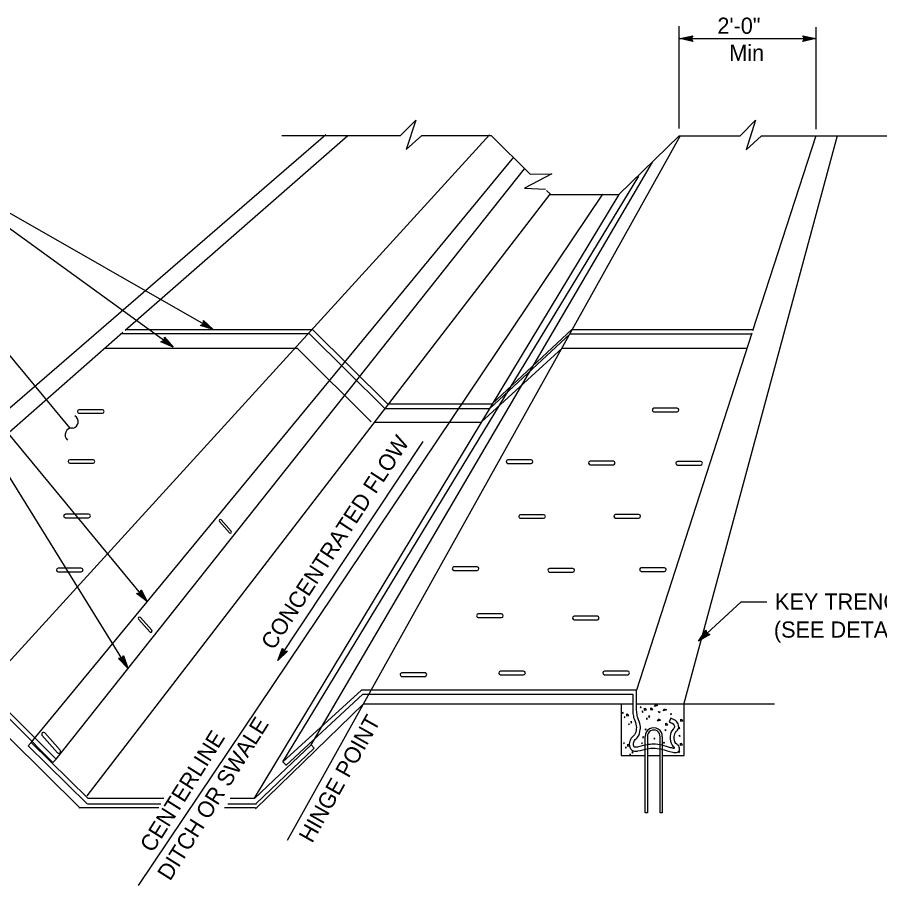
# Model space of a CAD drawing. Extents: x -894 to 866, y -476 to 714.
# Drawn here: x 148.5 to 541.4, y -144.1 to 251.5 of the extents above; entities that cross this region are included whole.
import ezdxf

# ---------------------------------------------------------------- set-up
doc = ezdxf.new("R2010")
doc.units = 0
for name, color, linetype in [('56 Stage 3 Anno', 7, 'Continuous'), ('57 Undefined', 7, 'Continuous'), ('60 Nongeo Data', 7, 'Continuous'), ('63 Seal and Sig', 7, 'Continuous')]:
    doc.layers.add(name, color=color, linetype=linetype)

msp = doc.modelspace()

# ---------------------------------------------------------------- linework, layer by layer
at = {"layer": '56 Stage 3 Anno'}
msp.add_line((267.22, -41.52), (333.36, 58.26), dxfattribs=at)
for centre, radius, start, end in [((173.21, 67.25), 3.04, 283.3074, 60.1497), ((173.31, 61.26), 3.06, 80.6529, 231.1528)]:
    msp.add_arc(centre, radius, start, end, dxfattribs=at)
at = {"layer": '60 Nongeo Data'}
for p, q in [((450.01, 200.82), (450.01, 247.47)), ((512.41, 200.54), (512.41, 246.94)), ((450.34, 241.78), (456.25, 243.09)), ((450.34, 241.78), (512.3, 241.78)), ((456.25, 240.46), (450.34, 241.78)), ((450.34, 241.78), (450.34, 241.78)), ((456.03, 240.81), (451.7, 241.78)), ((451.71, 241.78), (456.02, 242.73)), ((453.06, 241.77), (455.84, 242.39)), ((455.8, 241.16), (453.06, 241.77)), ((454.42, 241.77), (455.61, 242.04)), ((455.63, 241.5), (454.42, 241.77)), ((456.25, 243.09), (455.46, 241.78)), ((455.46, 241.78), (456.25, 240.46)), ((456.25, 243.09), (456.25, 243.09)), ((507.18, 241.78), (506.39, 243.1)), ((506.39, 243.1), (506.39, 243.1)), ((506.39, 243.1), (512.3, 241.78)), ((512.3, 241.78), (506.39, 240.47)), ((506.39, 240.47), (507.18, 241.78)), ((506.6, 242.75), (510.94, 241.78)), ((510.93, 241.77), (506.62, 240.82)), ((509.58, 241.78), (506.8, 241.16)), ((506.83, 242.39), (509.58, 241.78)), ((507.01, 242.05), (508.22, 241.78)), ((508.22, 241.78), (507.03, 241.52)), ((512.3, 241.78), (512.3, 241.78)), ((456.25, 240.46), (456.25, 240.46)), ((506.39, 240.47), (506.39, 240.47)), ((-10.43, -60.9), (289.01, 198.13)), ((65.75, -128.67), (363.66, 197.96)), ((197.62, 108.95), (299.03, 197.66)), ((271.58, -123.38), (450.6, 197.6)), ((452.35, -60.9), (522.21, 197.62)), ((512.28, 197.55), (483.54, 108.6)), ((219.5, 101.23), (98.13, 189.12)), ((237.74, 109.26), (98.13, 189.12)), ((154.83, -78.88), (374.67, 187.72)), ((166.12, -86.48), (379.6, 182.49)), ((282.32, -79.91), (437.91, 185.52)), ((269.43, -87.63), (431.63, 179.12)), ((180.26, -103.09), (391.28, 170.87)), ((203.66, -144.07), (415.27, 170.86)), ((256.5, -104.27), (422.71, 170.74)), ((391.19, 170.76), (422.55, 170.76)), ((172.36, 64.41), (98.85, 153.36)), ((198.83, -44.95), (97.43, 118.66)), ((207.62, -14.69), (97.43, 118.66)), ((231.97, 111.06), (233.3, 111.8)), ((237.74, 109.26), (231.97, 111.06)), ((231.97, 111.06), (231.97, 111.06)), ((236.55, 109.94), (232.34, 111.25)), ((235.38, 110.61), (232.67, 111.46)), ((234.21, 111.29), (233.04, 111.65)), ((233.3, 111.8), (233.27, 113.34)), ((233.27, 113.34), (233.27, 113.34)), ((233.27, 113.34), (237.74, 109.26)), ((233.28, 112.93), (236.57, 109.93)), ((233.29, 112.12), (234.21, 111.29)), ((233.31, 112.51), (235.38, 110.61)), ((10.82, -54.44), (196.56, 108.02)), ((237.74, 109.26), (237.74, 109.26)), ((483.21, 107.59), (430.65, -55.03)), ((213.95, 103.64), (213.95, 103.64)), ((215.49, 105.77), (215.49, 105.77)), ((219.5, 101.23), (219.5, 101.23)), ((317.76, 75.43), (364.81, 75.43)), ((187.23, 72.72), (176.65, 72.72)), ((315.94, 73.25), (363.74, 73.25)), ((438.48, 71.82), (449.14, 71.82)), ((449.14, 73.44), (438.56, 73.44)), ((176.58, 71.1), (187.23, 71.1)), ((311.34, 67.07), (359.84, 67.07)), ((172.35, 48.35), (183.01, 48.35)), ((183.01, 49.97), (172.42, 49.97)), ((371.93, 48.25), (382.59, 48.25)), ((382.59, 49.87), (372.01, 49.87)), ((409.43, 47.63), (420.09, 47.63)), ((420.09, 49.25), (409.51, 49.25)), ((449.22, 47.54), (459.87, 47.54)), ((459.87, 49.16), (449.29, 49.16)), ((180.96, 25.16), (170.37, 25.16)), ((388.31, 24.88), (377.73, 24.87)), ((431.64, 24.97), (421.06, 24.97)), ((170.3, 23.54), (180.96, 23.54)), ((240.56, 21.87), (245.21, 16.65)), ((246, 17.35), (241.38, 22.54)), ((377.66, 23.26), (388.31, 23.26)), ((420.98, 23.35), (431.64, 23.35)), ((177.63, 0.5), (167.05, 0.5)), ((358.01, 1.14), (347.42, 1.14)), ((401.57, 0.39), (390.99, 0.39)), ((443.37, 0.7), (432.79, 0.7)), ((166.97, -1.12), (177.63, -1.12)), ((347.35, -0.48), (358.01, -0.48)), ((390.92, -1.23), (401.57, -1.23)), ((432.71, -0.92), (443.37, -0.92)), ((202.85, -10.98), (204.36, -10.75)), ((207.62, -14.69), (202.85, -10.98)), ((202.85, -10.98), (202.85, -10.98)), ((206.75, -13.64), (203.27, -10.93)), ((205.89, -12.6), (203.65, -10.85)), ((205.03, -11.55), (204.07, -10.8)), ((204.36, -10.75), (204.88, -9.3)), ((204.46, -10.44), (205.03, -11.55)), ((204.62, -10.09), (205.89, -12.6)), ((204.74, -9.69), (206.76, -13.65)), ((204.88, -9.3), (204.88, -9.3)), ((204.88, -9.3), (207.62, -14.69)), ((207.62, -14.69), (207.62, -14.69)), ((458.82, -32.72), (478.28, -14.82)), ((478.28, -14.82), (490.06, -14.82)), ((203.67, -22.7), (208.84, -28.5)), ((209.72, -27.71), (204.59, -21.95)), ((358.43, -21.94), (369.08, -21.94)), ((369.08, -20.32), (358.5, -20.32)), ((402.15, -23), (412.8, -23)), ((412.8, -21.38), (402.22, -21.38)), ((462.28, -27.76), (462.28, -27.76)), ((464.06, -29.69), (464.06, -29.69)), ((458.82, -32.72), (458.82, -32.72)), ((196.84, -39.23), (196.84, -39.23)), ((267.22, -41.52), (269.3, -35.85)), ((271.52, -37.27), (267.22, -41.52)), ((267.95, -40.37), (269.48, -36.23)), ((271.11, -37.26), (267.95, -40.38)), ((268.69, -39.24), (269.67, -36.56)), ((270.68, -37.26), (268.69, -39.24)), ((269.3, -35.85), (269.3, -35.85)), ((269.3, -35.85), (269.98, -37.22)), ((269.42, -38.09), (269.84, -36.95)), ((270.3, -37.22), (269.42, -38.09)), ((269.98, -37.22), (271.52, -37.27)), ((271.52, -37.27), (271.52, -37.27)), ((194.6, -40.62), (194.6, -40.62)), ((267.22, -41.52), (267.22, -41.52)), ((198.83, -44.95), (198.83, -44.95)), ((334.26, -47.13), (323.68, -47.13)), ((379.19, -46.39), (368.61, -46.39)), ((426.61, -46.35), (416.03, -46.36)), ((323.6, -48.75), (334.26, -48.75)), ((368.53, -48.01), (379.19, -48.01)), ((415.96, -47.98), (426.61, -47.98)), ((423.68, -61.29), (429.12, -61.3)), ((430.54, -61.29), (452.42, -61.29)), ((432.64, -62.66), (432.27, -62.82)), ((432.27, -62.82), (432.34, -62.75)), ((432.34, -62.75), (432.61, -63.15)), ((432.61, -63.15), (432.67, -62.62)), ((437.49, -63.17), (436.82, -63.37)), ((436.96, -63.24), (436.96, -63.9)), ((438.02, -63.77), (437.49, -63.17)), ((438.82, -62.44), (439.36, -61.57)), ((440.23, -61.97), (438.82, -62.44)), ((439.22, -61.44), (440.23, -61.97)), ((424.5, -65.22), (424.13, -65.39)), ((424.13, -65.39), (424.2, -65.32)), ((424.2, -65.32), (424.47, -65.72)), ((424.47, -65.72), (424.53, -65.19)), ((425.34, -67.2), (424.97, -67.37)), ((425.31, -67.7), (425.37, -67.17)), ((426.55, -65.94), (425.88, -66.14)), ((426.01, -66), (426.01, -66.67)), ((426.01, -66.67), (427.08, -66.54)), ((427.08, -66.54), (426.55, -65.94)), ((433.48, -64.64), (433.11, -64.8)), ((433.11, -64.8), (433.18, -64.74)), ((433.18, -64.74), (433.44, -65.14)), ((433.44, -65.14), (433.51, -64.6)), ((434.69, -63.37), (434.02, -63.57)), ((434.15, -63.44), (434.15, -64.1)), ((434.15, -64.1), (435.22, -63.97)), ((435.22, -63.97), (434.69, -63.37)), ((436.69, -66.9), (436.09, -66.9)), ((436.15, -66.83), (436.36, -67.43)), ((436.36, -67.43), (436.69, -66.9)), ((436.96, -63.9), (438.02, -63.77)), ((440.56, -64.7), (440.89, -65.17)), ((440.56, -64.7), (441.29, -64.9)), ((440.89, -65.17), (441.36, -65.1)), ((441.36, -65.1), (441.29, -64.9)), ((442.83, -64.5), (443.36, -63.64)), ((444.23, -64.04), (442.83, -64.5)), ((443.23, -63.5), (444.23, -64.04)), ((446.47, -65.73), (446.1, -65.9)), ((446.17, -65.83), (446.43, -66.23)), ((446.43, -66.23), (446.5, -65.7)), ((446.5, -65.7), (446.43, -65.77)), ((424.97, -67.37), (425.04, -67.3)), ((425.04, -67.3), (425.31, -67.7)), ((427.32, -70.38), (426.95, -70.55)), ((426.95, -70.55), (427.02, -70.48)), ((427.02, -70.48), (427.29, -70.88)), ((427.29, -70.88), (427.35, -70.35)), ((428.55, -69.47), (427.95, -69.47)), ((428.02, -69.4), (428.22, -70)), ((428.22, -70), (428.55, -69.47)), ((435.46, -67.82), (435.09, -67.98)), ((435.09, -67.98), (435.16, -67.92)), ((435.16, -67.92), (435.43, -68.32)), ((435.43, -68.32), (435.49, -67.78)), ((440.19, -69.12), (440.72, -68.26)), ((441.59, -68.66), (440.19, -69.12)), ((440.59, -68.12), (441.59, -68.66)), ((444.3, -70.16), (443.63, -70.36)), ((443.76, -70.23), (443.76, -70.9)), ((443.76, -70.9), (444.83, -70.76)), ((444.83, -70.76), (444.3, -70.16)), ((451.2, -68.39), (450.53, -68.59)), ((450.67, -68.46), (450.67, -69.12)), ((450.67, -69.12), (451.73, -68.99)), ((451.73, -68.99), (451.2, -68.39)), ((168.02, -82.43), (160.98, -74.53)), ((434.92, -72.74), (434.55, -72.91)), ((434.55, -72.91), (434.62, -72.84)), ((434.62, -72.84), (434.89, -73.24)), ((434.89, -73.24), (434.95, -72.71)), ((443.93, -73.03), (443.56, -73.2)), ((443.56, -73.2), (443.63, -73.13)), ((443.63, -73.13), (443.89, -73.53)), ((443.89, -73.53), (443.96, -73)), ((450.4, -72.12), (449.8, -72.12)), ((449.87, -72.05), (450.07, -72.65)), ((450.07, -72.65), (450.4, -72.12)), ((159.72, -75.55), (166.81, -83.51)), ((425.03, -79.03), (424.66, -79.19)), ((425, -79.53), (425.07, -78.99)), ((433.24, -79.04), (432.87, -79.21)), ((433.2, -79.54), (433.27, -79.01)), ((433.72, -76.32), (433.35, -76.49)), ((433.42, -76.42), (433.69, -76.82)), ((433.69, -76.82), (433.75, -76.29)), ((433.75, -76.29), (433.69, -76.36)), ((434.57, -110.93), (434.56, -76.2)), ((435.56, -76.2), (435.59, -110.93)), ((438.88, -76.89), (438.51, -77.06)), ((438.51, -77.06), (438.58, -76.99)), ((438.58, -76.99), (438.85, -77.39)), ((438.85, -77.39), (438.91, -76.86)), ((441.38, -110.97), (441.36, -76.29)), ((442.38, -76.34), (442.36, -110.97)), ((443.26, -78.79), (442.9, -78.95)), ((442.96, -78.89), (443.23, -79.29)), ((443.23, -79.29), (443.3, -78.75)), ((443.3, -78.75), (443.23, -78.82)), ((450.42, -75.65), (450.05, -75.81)), ((450.05, -75.81), (450.12, -75.75)), ((450.12, -75.75), (450.38, -76.15)), ((450.38, -76.15), (450.45, -75.61)), ((282.32, -79.91), (283.69, -81.5)), ((424.66, -79.19), (424.73, -79.13)), ((424.73, -79.13), (425, -79.53)), ((425.87, -81.01), (425.51, -81.17)), ((425.51, -81.17), (425.57, -81.11)), ((425.57, -81.11), (425.84, -81.51)), ((425.84, -81.51), (425.91, -80.97)), ((427.08, -79.74), (426.41, -79.94)), ((426.55, -79.81), (426.55, -80.47)), ((426.55, -80.47), (427.61, -80.34)), ((427.61, -80.34), (427.08, -79.74)), ((432.87, -79.21), (432.94, -79.14)), ((432.94, -79.14), (433.2, -79.54)), ((450.31, -83.01), (449.71, -83.01)), ((449.78, -82.94), (449.98, -83.54)), ((449.98, -83.54), (450.31, -83.01)), ((451.11, -79.28), (450.44, -79.48)), ((450.58, -79.34), (450.58, -80.01)), ((450.58, -80.01), (451.64, -79.88)), ((451.64, -79.88), (451.11, -79.28)), ((164.72, -87.98), (166.12, -86.48)), ((427.85, -84.19), (427.49, -84.36)), ((427.49, -84.36), (427.55, -84.29)), ((427.55, -84.29), (427.82, -84.69)), ((427.82, -84.69), (427.89, -84.16)), ((429.08, -83.27), (428.48, -83.27)), ((428.55, -83.2), (428.75, -83.8)), ((428.75, -83.8), (429.08, -83.27)), ((269.43, -87.63), (270.93, -89.26)), ((180.4, -106.74), (213.87, -106.74)), ((180.58, -104.22), (215.2, -104.22)), ((244.35, -106.74), (257.5, -106.74)), ((245.49, -104.22), (256.59, -104.22)), ((176.58, -108.55), (212.93, -108.55)), ((242.84, -108.55), (256.99, -108.55)), ((435.59, -110.93), (434.57, -110.93)), ((442.36, -110.97), (441.38, -110.97))]:
    msp.add_line(p, q, dxfattribs=at)
for points in [[(269.08, 197.66), (323.11, 197.66)], [(332.81, 197.66), (364.44, 197.66), (382.17, 180.05)], [(422.58, 170.73), (450.1, 197.55), (477.83, 197.55)], [(487.52, 197.55), (547.39, 197.55)], [(389.63, 172.63), (391.37, 170.91)], [(195.98, 107.43), (281.53, 107.43), (315.94, 73.25)], [(197.96, 109.25), (282.99, 109.25), (317.39, 75.07)], [(363.74, 73.25), (400.39, 107.25), (482.92, 107.25)], [(364.81, 75.43), (401.08, 109.23), (483.44, 109.23)], [(188.32, 100.82), (275.96, 100.82), (309.74, 67.26)], [(359.84, 67.07), (396.79, 100.73), (480.85, 100.73)], [(166.12, -86.48), (134, -54.4), (10.82, -54.44)], [(430.59, -54.98), (305.25, -54.98), (269.43, -87.63)], [(430.69, -64.28), (430.65, -55.03)], [(12.51, -64.46), (12.49, -56.07), (132.94, -56.11), (164.72, -87.98)], [(270.86, -89.3), (305.91, -56.79), (428.99, -56.8), (429.01, -64.16)], [(17.54, -60.98), (128.61, -60.95), (177.11, -108.74)], [(256.96, -109.08), (306.18, -61.29), (423.56, -61.27), (423.56, -84.84), (434.57, -84.84)], [(442.35, -84.84), (452.32, -84.84), (452.31, -61.2), (493.47, -61.21)], [(154.83, -78.88), (153.37, -80.36), (180.38, -106.86)], [(154.83, -78.88), (180.83, -104.32)], [(282.32, -79.91), (256.77, -104.23)], [(257.32, -106.67), (283.69, -81.5)], [(435.57, -84.84), (441.38, -84.84)]]:
    msp.add_lwpolyline(points, dxfattribs=at)
for points in [[(215.49, 105.77), (219.5, 101.23), (213.95, 103.64), (214.33, 103.8), (218.39, 102.03), (215.46, 105.36), (215.42, 104.96), (217.3, 102.83), (214.7, 103.96), (215.08, 104.12), (216.2, 103.63), (215.38, 104.55), (215.36, 104.24), (213.95, 103.64), (215.36, 104.24)], [(464.06, -29.69), (458.82, -32.72), (462.28, -27.76), (462.36, -28.15), (459.83, -31.79), (463.67, -29.57), (463.28, -29.46), (460.83, -30.88), (462.45, -28.55), (462.53, -28.95), (461.83, -29.96), (462.89, -29.34), (462.59, -29.25), (462.28, -27.76), (462.59, -29.25)], [(196.84, -39.23), (198.83, -44.95), (194.6, -40.62), (195.01, -40.61), (198.1, -43.78), (196.65, -39.59), (196.46, -39.95), (197.39, -42.63), (195.42, -40.61), (195.82, -40.6), (196.68, -41.48), (196.27, -40.32), (196.13, -40.6), (194.6, -40.62), (196.13, -40.6)]]:
    msp.add_lwpolyline(points, close=True, dxfattribs=at)
for centre, radius, start, end in [((176.69, 71.91), 0.81, 92.5576, 270), ((187.23, 71.91), 0.81, 270, 90), ((438.59, 72.63), 0.81, 92.5576, 270), ((449.14, 72.63), 0.81, 270, 90), ((172.46, 49.16), 0.81, 92.5576, 270), ((183, 49.16), 0.81, 270, 90), ((372.04, 49.06), 0.81, 92.5576, 270), ((382.59, 49.06), 0.81, 270, 90), ((409.54, 48.44), 0.81, 92.5576, 270), ((420.09, 48.44), 0.81, 270, 90), ((449.33, 48.35), 0.81, 92.5576, 270), ((459.87, 48.35), 0.81, 270, 90), ((170.41, 24.35), 0.81, 92.5576, 270), ((180.95, 24.35), 0.81, 270, 90), ((377.77, 24.07), 0.81, 92.5576, 270), ((388.31, 24.07), 0.81, 270, 90), ((421.09, 24.16), 0.81, 92.5576, 270), ((431.64, 24.16), 0.81, 270, 90), ((241, 22.17), 0.531, 44.2481, 221.6905), ((245.6, 17), 0.532, 221.6905, 41.6905), ((167.08, -0.31), 0.81, 92.5576, 270), ((177.63, -0.31), 0.81, 270, 90), ((347.46, 0.33), 0.81, 92.5576, 270), ((358.01, 0.33), 0.81, 270, 90), ((391.03, -0.42), 0.81, 92.5576, 270), ((401.57, -0.42), 0.81, 270, 90), ((432.82, -0.11), 0.81, 92.5576, 270), ((443.37, -0.11), 0.81, 270, 90), ((204.16, -22.37), 0.59, 44.2481, 221.6905), ((358.54, -21.13), 0.81, 92.5576, 270), ((369.08, -21.13), 0.81, 270, 90), ((402.26, -22.18), 0.81, 92.5576, 270), ((412.8, -22.18), 0.81, 270, 90), ((209.28, -28.11), 0.591, 221.6905, 41.6905), ((323.71, -47.94), 0.81, 92.5576, 270), ((334.26, -47.94), 0.81, 270, 90), ((368.64, -47.2), 0.81, 92.5576, 270), ((379.19, -47.2), 0.81, 270, 90), ((416.07, -47.16), 0.81, 92.5576, 270), ((426.61, -47.16), 0.81, 270, 90), ((160.4, -75.09), 0.81, 44.2481, 221.6905), ((167.41, -82.97), 0.81, 221.6905, 41.6905)]:
    msp.add_arc(centre, radius, start, end, dxfattribs=at)
for centre, major_axis in [((438.47, -76.06), (0, -3.92)), ((438.48, -76.1), (0, -2.9))]:
    msp.add_ellipse(centre, major_axis=major_axis, ratio=0.999991, start_param=1.510257, end_param=4.748244, dxfattribs=at)
at = {"layer": '63 Seal and Sig'}
for p, q in [((323.11, 197.66), (330.04, 204.66)), ((330.04, 204.66), (325.74, 191.23)), ((477.83, 197.55), (484.82, 204.61)), ((484.82, 204.61), (480.52, 191.18)), ((325.74, 191.23), (332.81, 197.66)), ((480.52, 191.18), (487.52, 197.55)), ((392.1, 180.18), (379.62, 173.62)), ((382.17, 180.05), (392.1, 180.18)), ((379.62, 173.62), (389.17, 173.25)), ((446.27, -67.86), (445.46, -69.47))]:
    msp.add_line(p, q, dxfattribs=at)
for points in [[(428.89, -64.21), (428.99, -65.68), (429.5, -68.11), (430.53, -71.32), (430.53, -72.72), (429.63, -75.41), (428.22, -76.95), (427.58, -78.23), (427.58, -81.05), (427.96, -81.75), (428.52, -82.43), (429.63, -82.84), (431.3, -82.71), (435.78, -81.69), (438.21, -81.43), (441.95, -81.9), (447.14, -83.3), (449.3, -83.24), (449.96, -82.77), (450.1, -82.46), (450.2, -82), (450.11, -80.92), (448.58, -79.26), (447.81, -76.18), (448.83, -73.75), (449.6, -72.85), (449.73, -70.96), (448.58, -69.01), (446.27, -67.86)], [(445.46, -69.47), (447.29, -70.39), (447.89, -71.4), (447.84, -72.13), (447.28, -72.79), (445.91, -76.04), (446.94, -80.14), (447.57, -80.83), (447.76, -81.01), (447.71, -81.49), (447.53, -81.56), (447.16, -81.51), (446.14, -81.23), (442.29, -80.12), (438.22, -79.62), (435.48, -79.91), (431.02, -80.92), (429.89, -81.01), (429.61, -80.91), (429.47, -80.74), (429.39, -80.59), (429.39, -78.66), (429.72, -77.98), (431.22, -76.35), (432.33, -73.02), (432.33, -71.03), (431.25, -67.65), (430.78, -65.43), (430.69, -64.08)]]:
    msp.add_spline(points, degree=3, dxfattribs=at)

# ---------------------------------------------------------------- texts
at = {"layer": '57 Undefined'}
for s, height, p in [('2\'-0"', 7.382, (467.46, 243.97)), ('Min', 7.382, (472.87, 231.58)), ('KEY TRENCH', 7.382, (493.72, -18.32)), ('(SEE DETAIL C)', 7.3819, (493.22, -31.11))]:
    msp.add_text(s, height=height, dxfattribs=at).set_placement(p)
for s, height, rotation, p in [('CONCENTRATED FLOW', 7.3819, 56.8199, (265.22, -37.19)), ('DITCH OR SWALE', 7.3819, 57.8381, (218.09, -142.31)), ('HINGE POINT', 7.3819, 60.7556, (282.82, -125.09)), ('CENTERLINE', 7.382, 57.8381, (210.13, -129.43))]:
    msp.add_text(s, height=height, rotation=rotation, dxfattribs=at).set_placement(p)

doc.saveas('drawing.dxf')
